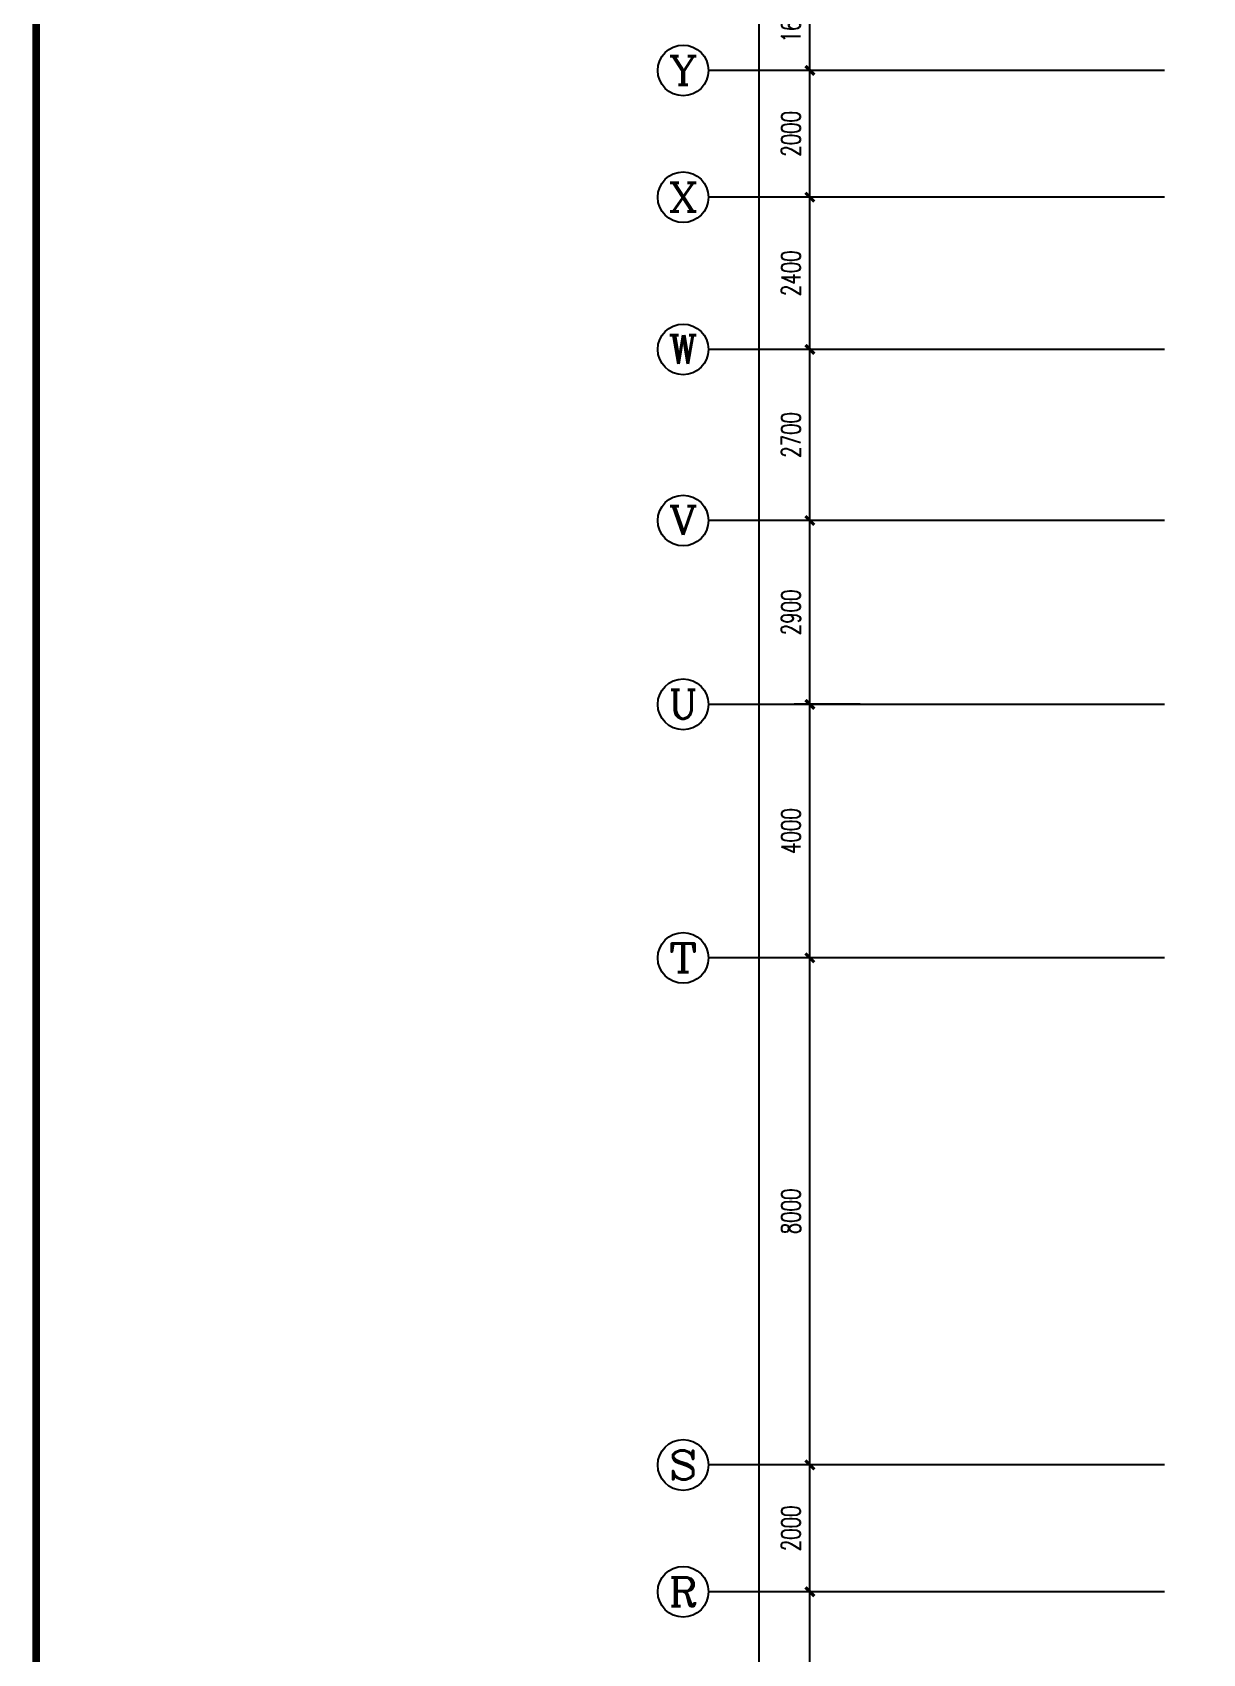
# Model space of a CAD drawing. Extents: x 190999 to 918899, y -200814 to 215286.
# Drawn here: x 667539 to 685999, y -2571 to 23004 of the extents above; entities that cross this region are included whole.
import ezdxf
from ezdxf.enums import TextEntityAlignment as Align

# ---------------------------------------------------------------- set-up
doc = ezdxf.new("R2010")
doc.units = 0
doc.header["$LTSCALE"] = 1000
doc.header["$MEASUREMENT"] = 0
doc.layers.get('Defpoints').update_dxf_attribs({"color": 1})
for name, color, linetype in [('AXIS', 3, 'Continuous'), ('AXIS_TEXT', 7, 'Continuous'), ('图框', 189, 'Continuous')]:
    doc.layers.add(name, color=color, linetype=linetype)
doc.styles.add('_TCH_AXIS', font='COMPLEX', dxfattribs={"bigfont": 'GBCBIG'})
doc.styles.add('COMPLEX', font='COMPLEX')
doc.styles.add('DIM_FONT', font='SIMPLEX', dxfattribs={"width": 0.7, "bigfont": 'GBCBIG'})
doc.dimstyles.new('DIMN', dxfattribs={"dimtxt": 300, "dimasz": 100, "dimexe": 250, "dimexo": 300, "dimgap": 150, "dimtad": 1, "dimdec": 0, "dimzin": 0, "dimdsep": 46, "dimtxsty": 'DIM_FONT', "dimblk": 'ARCHTICK', "dimcen": 0.09, "dimclrt": 7, "dimazin": 2, "dimtfac": 1, "dimtdec": 0, "dimtix": 1, "dimtmove": 2, "dimatfit": 3, "dimfxl": 0, "dimtolj": 1, "dimtzin": 0, "dimarcsym": 0})

# ---------------------------------------------------------------- blocks, each defined once
blk = doc.blocks.new('TJAD_TK_A0')
at = {"layer": '图框', "const_width": 1.2}
blk.add_lwpolyline([(2152, -431.7), (2152, 389.3), (998, 389.3), (998, -431.7)], close=True, dxfattribs=at)
blk = doc.blocks.new('_ArchTick')
at = {"const_width": 0.5}
blk.add_lwpolyline([(-0.7, -0.7), (0.7, 0.7)], dxfattribs=at)
blk = doc.blocks.new('*D681')
at = {"layer": 'AXIS', "color": 0, "lineweight": -2}
for p, q in [((680599, -1596), (679554, -1596)), ((679804, -5596), (679804, -1596)), ((680599, -5596), (679554, -5596))]:
    blk.add_line(p, q, dxfattribs=at)
at = {"layer": 'Defpoints', "color": 0}
for p in [(679804, -1596), (680899, -1596), (680899, -5596)]:
    blk.add_point(p, dxfattribs=at)
at = {"layer": 'AXIS', "color": 0, "lineweight": -2, "xscale": 100, "yscale": 100, "zscale": 100}
for p, rotation in [((679804, -1596), 90), ((679804, -5596), 270)]:
    blk.add_blockref('_ArchTick', p, dxfattribs=dict(at, rotation=rotation))
at = {"layer": 'AXIS', "color": 7, "insert": (679504, -3596), "char_height": 300, "attachment_point": 5, "rotation": 90, "style": 'DIM_FONT'}
blk.add_mtext('\\A1;4000', dxfattribs=at)
blk = doc.blocks.new('*D682')
at = {"layer": 'AXIS', "color": 0, "lineweight": -2}
for p, q in [((680599, 404), (679554, 404)), ((679804, -1596), (679804, 404)), ((680599, -1596), (679554, -1596))]:
    blk.add_line(p, q, dxfattribs=at)
at = {"layer": 'Defpoints', "color": 0}
for p in [(679804, 404), (680899, 404), (680899, -1596)]:
    blk.add_point(p, dxfattribs=at)
at = {"layer": 'AXIS', "color": 0, "lineweight": -2, "xscale": 100, "yscale": 100, "zscale": 100}
for p, rotation in [((679804, 404), 90), ((679804, -1596), 270)]:
    blk.add_blockref('_ArchTick', p, dxfattribs=dict(at, rotation=rotation))
at = {"layer": 'AXIS', "color": 7, "insert": (679504, -596), "char_height": 300, "attachment_point": 5, "rotation": 90, "style": 'DIM_FONT'}
blk.add_mtext('\\A1;2000', dxfattribs=at)
blk = doc.blocks.new('*D683')
at = {"layer": 'AXIS', "color": 0, "lineweight": -2}
for p, q in [((680599, 8404), (679554, 8404)), ((679804, 404), (679804, 8404)), ((680599, 404), (679554, 404))]:
    blk.add_line(p, q, dxfattribs=at)
at = {"layer": 'Defpoints', "color": 0}
for p in [(679804, 8404), (680899, 8404), (680899, 404)]:
    blk.add_point(p, dxfattribs=at)
at = {"layer": 'AXIS', "color": 0, "lineweight": -2, "xscale": 100, "yscale": 100, "zscale": 100}
for p, rotation in [((679804, 8404), 90), ((679804, 404), 270)]:
    blk.add_blockref('_ArchTick', p, dxfattribs=dict(at, rotation=rotation))
at = {"layer": 'AXIS', "color": 7, "insert": (679504, 4404), "char_height": 300, "attachment_point": 5, "rotation": 90, "style": 'DIM_FONT'}
blk.add_mtext('\\A1;8000', dxfattribs=at)
blk = doc.blocks.new('*D684')
at = {"layer": 'AXIS', "color": 0, "lineweight": -2}
for p, q in [((680599, 12404), (679554, 12404)), ((679804, 8404), (679804, 12404)), ((680599, 8404), (679554, 8404))]:
    blk.add_line(p, q, dxfattribs=at)
at = {"layer": 'Defpoints', "color": 0}
for p in [(679804, 12404), (680899, 12404), (680899, 8404)]:
    blk.add_point(p, dxfattribs=at)
at = {"layer": 'AXIS', "color": 0, "lineweight": -2, "xscale": 100, "yscale": 100, "zscale": 100}
for p, rotation in [((679804, 12404), 90), ((679804, 8404), 270)]:
    blk.add_blockref('_ArchTick', p, dxfattribs=dict(at, rotation=rotation))
at = {"layer": 'AXIS', "color": 7, "insert": (679504, 10404), "char_height": 300, "attachment_point": 5, "rotation": 90, "style": 'DIM_FONT'}
blk.add_mtext('\\A1;4000', dxfattribs=at)
blk = doc.blocks.new('*D685')
at = {"layer": 'AXIS', "color": 0, "lineweight": -2}
for p, q in [((680599, 15304), (679554, 15304)), ((679804, 12404), (679804, 15304)), ((680599, 12404), (679554, 12404))]:
    blk.add_line(p, q, dxfattribs=at)
at = {"layer": 'Defpoints', "color": 0}
for p in [(679804, 15304), (680899, 15304), (680899, 12404)]:
    blk.add_point(p, dxfattribs=at)
at = {"layer": 'AXIS', "color": 0, "lineweight": -2, "xscale": 100, "yscale": 100, "zscale": 100}
for p, rotation in [((679804, 15304), 90), ((679804, 12404), 270)]:
    blk.add_blockref('_ArchTick', p, dxfattribs=dict(at, rotation=rotation))
at = {"layer": 'AXIS', "color": 7, "insert": (679504, 13854), "char_height": 300, "attachment_point": 5, "rotation": 90, "style": 'DIM_FONT'}
blk.add_mtext('\\A1;2900', dxfattribs=at)
blk = doc.blocks.new('*D686')
at = {"layer": 'AXIS', "color": 0, "lineweight": -2}
for p, q in [((680599, 18004), (679554, 18004)), ((679804, 15304), (679804, 18004)), ((680599, 15304), (679554, 15304))]:
    blk.add_line(p, q, dxfattribs=at)
at = {"layer": 'Defpoints', "color": 0}
for p in [(679804, 18004), (680899, 18004), (680899, 15304)]:
    blk.add_point(p, dxfattribs=at)
at = {"layer": 'AXIS', "color": 0, "lineweight": -2, "xscale": 100, "yscale": 100, "zscale": 100}
for p, rotation in [((679804, 18004), 90), ((679804, 15304), 270)]:
    blk.add_blockref('_ArchTick', p, dxfattribs=dict(at, rotation=rotation))
at = {"layer": 'AXIS', "color": 7, "insert": (679504, 16654), "char_height": 300, "attachment_point": 5, "rotation": 90, "style": 'DIM_FONT'}
blk.add_mtext('\\A1;2700', dxfattribs=at)
blk = doc.blocks.new('*D687')
at = {"layer": 'AXIS', "color": 0, "lineweight": -2}
for p, q in [((680599, 20404), (679554, 20404)), ((679804, 18004), (679804, 20404)), ((680599, 18004), (679554, 18004))]:
    blk.add_line(p, q, dxfattribs=at)
at = {"layer": 'Defpoints', "color": 0}
for p in [(679804, 20404), (680899, 20404), (680899, 18004)]:
    blk.add_point(p, dxfattribs=at)
at = {"layer": 'AXIS', "color": 0, "lineweight": -2, "xscale": 100, "yscale": 100, "zscale": 100}
for p, rotation in [((679804, 20404), 90), ((679804, 18004), 270)]:
    blk.add_blockref('_ArchTick', p, dxfattribs=dict(at, rotation=rotation))
at = {"layer": 'AXIS', "color": 7, "insert": (679504, 19204), "char_height": 300, "attachment_point": 5, "rotation": 90, "style": 'DIM_FONT'}
blk.add_mtext('\\A1;2400', dxfattribs=at)
blk = doc.blocks.new('*D688')
at = {"layer": 'AXIS', "color": 0, "lineweight": -2}
for p, q in [((680599, 22404), (679554, 22404)), ((679804, 20404), (679804, 22404)), ((680599, 20404), (679554, 20404))]:
    blk.add_line(p, q, dxfattribs=at)
at = {"layer": 'Defpoints', "color": 0}
for p in [(679804, 22404), (680899, 22404), (680899, 20404)]:
    blk.add_point(p, dxfattribs=at)
at = {"layer": 'AXIS', "color": 0, "lineweight": -2, "xscale": 100, "yscale": 100, "zscale": 100}
for p, rotation in [((679804, 22404), 90), ((679804, 20404), 270)]:
    blk.add_blockref('_ArchTick', p, dxfattribs=dict(at, rotation=rotation))
at = {"layer": 'AXIS', "color": 7, "insert": (679504, 21404), "char_height": 300, "attachment_point": 5, "rotation": 90, "style": 'DIM_FONT'}
blk.add_mtext('\\A1;2000', dxfattribs=at)
blk = doc.blocks.new('*D689')
at = {"layer": 'AXIS', "color": 0, "lineweight": -2}
for p, q in [((680599, 24004), (679554, 24004)), ((679804, 22404), (679804, 24004)), ((680599, 22404), (679554, 22404))]:
    blk.add_line(p, q, dxfattribs=at)
at = {"layer": 'Defpoints', "color": 0}
for p in [(679804, 24004), (680899, 24004), (680899, 22404)]:
    blk.add_point(p, dxfattribs=at)
at = {"layer": 'AXIS', "color": 0, "lineweight": -2, "xscale": 100, "yscale": 100, "zscale": 100}
for p, rotation in [((679804, 24004), 90), ((679804, 22404), 270)]:
    blk.add_blockref('_ArchTick', p, dxfattribs=dict(at, rotation=rotation))
at = {"layer": 'AXIS', "color": 7, "insert": (679504, 23204), "char_height": 300, "attachment_point": 5, "rotation": 90, "style": 'DIM_FONT'}
blk.add_mtext('\\A1;1600', dxfattribs=at)
blk = doc.blocks.new('*D692')
at = {"layer": 'AXIS', "color": 0, "lineweight": -2}
for p, q in [((680599, 26404), (678754, 26404)), ((679004, -61596), (679004, 26404)), ((680599, -61596), (678754, -61596))]:
    blk.add_line(p, q, dxfattribs=at)
at = {"layer": 'Defpoints', "color": 0}
for p in [(679004, 26404), (680899, 26404), (680899, -61596)]:
    blk.add_point(p, dxfattribs=at)
at = {"layer": 'AXIS', "color": 0, "lineweight": -2, "xscale": 100, "yscale": 100, "zscale": 100}
for p, rotation in [((679004, 26404), 90), ((679004, -61596), 270)]:
    blk.add_blockref('_ArchTick', p, dxfattribs=dict(at, rotation=rotation))
at = {"layer": 'AXIS', "color": 7, "insert": (678704, -17596), "char_height": 300, "attachment_point": 5, "rotation": 90, "style": 'DIM_FONT'}
blk.add_mtext('\\A1;88000', dxfattribs=at)
blk = doc.blocks.new('_AXISO')
blk.add_circle((0, 0), 0.5)
at = {"layer": 'AXIS_TEXT', "style": 'COMPLEX', "width": 1.041667}
blk.add_attdef('A', text='', height=0.56, dxfattribs=at).set_placement((-0.25, -0.28), (0.25, -0.28), align=Align.FIT)

msp = doc.modelspace()

# ---------------------------------------------------------------- linework, layer by layer
at = {"layer": 'AXIS'}
for p, q in [((685398.5, 22403.7), (678204.1, 22403.7)), ((685398.5, 20403.7), (678204.1, 20403.7)), ((685398.5, 18003.7), (678204.1, 18003.7)), ((685398.5, 15303.7), (678204.1, 15303.7)), ((685398.5, 12403.7), (678204.1, 12403.7)), ((685398.5, 8403.7), (678204.1, 8403.7)), ((685398.5, 403.7), (678204.1, 403.7)), ((685398.5, -1596.3), (678204.1, -1596.3))]:
    msp.add_line(p, q, dxfattribs=at)

# ---------------------------------------------------------------- block references
ref = msp.add_blockref('_AXISO', (677804.1, 22403.7), dxfattribs=dict(at, xscale=800, yscale=800, zscale=800))
ref.add_attrib('A', 'Y', dxfattribs={"layer": 'AXIS_TEXT', "height": 452.5, "style": '_TCH_AXIS', "width": 1.105263}).set_placement((677577.8, 22177.4), (678030.4, 22177.4), align=Align.FIT)
ref = msp.add_blockref('_AXISO', (677804.1, 20403.7), dxfattribs=dict(at, xscale=800, yscale=800, zscale=800))
ref.add_attrib('A', 'X', dxfattribs={"layer": 'AXIS_TEXT', "height": 452.5, "style": '_TCH_AXIS', "width": 1.166667}).set_placement((677577.8, 20177.4), (678030.4, 20177.4), align=Align.FIT)
ref = msp.add_blockref('_AXISO', (677804.1, 18003.7), dxfattribs=dict(at, xscale=800, yscale=800, zscale=800))
ref.add_attrib('A', 'W', dxfattribs={"layer": 'AXIS_TEXT', "height": 452.5, "style": '_TCH_AXIS', "width": 0.954545}).set_placement((677577.8, 17777.4), (678030.4, 17777.4), align=Align.FIT)
ref = msp.add_blockref('_AXISO', (677804.1, 15303.7), dxfattribs=dict(at, xscale=800, yscale=800, zscale=800))
ref.add_attrib('A', 'V', dxfattribs={"layer": 'AXIS_TEXT', "height": 452.5, "style": '_TCH_AXIS', "width": 1.166667}).set_placement((677577.8, 15077.4), (678030.4, 15077.4), align=Align.FIT)
ref = msp.add_blockref('_AXISO', (677804.1, 12403.7), dxfattribs=dict(at, xscale=800, yscale=800, zscale=800))
ref.add_attrib('A', 'U', dxfattribs={"layer": 'AXIS_TEXT', "height": 452.5, "style": '_TCH_AXIS', "width": 1.05}).set_placement((677577.8, 12177.4), (678030.4, 12177.4), align=Align.FIT)
ref = msp.add_blockref('_AXISO', (677804.1, 8403.7), dxfattribs=dict(at, xscale=800, yscale=800, zscale=800))
ref.add_attrib('A', 'T', dxfattribs={"layer": 'AXIS_TEXT', "height": 452.5, "style": '_TCH_AXIS', "width": 1.4}).set_placement((677577.8, 8177.4), (678030.4, 8177.4), align=Align.FIT)
ref = msp.add_blockref('_AXISO', (677804.1, 403.7), dxfattribs=dict(at, xscale=800, yscale=800, zscale=800))
ref.add_attrib('A', 'S', dxfattribs={"layer": 'AXIS_TEXT', "height": 452.5, "style": '_TCH_AXIS', "width": 1.5}).set_placement((677577.8, 177.4), (678030.4, 177.4), align=Align.FIT)
ref = msp.add_blockref('_AXISO', (677804.1, -1596.3), dxfattribs=dict(at, xscale=800, yscale=800, zscale=800))
ref.add_attrib('A', 'R', dxfattribs={"layer": 'AXIS_TEXT', "height": 452.5, "style": '_TCH_AXIS', "width": 1.166667}).set_placement((677577.8, -1822.6), (678030.4, -1822.6), align=Align.FIT)
at = {"layer": '图框', "xscale": 100, "yscale": 100, "zscale": 100, "rotation": 270}
msp.add_blockref('TJAD_TK_A0', (710768.8, 134286.5), dxfattribs=at)

# ---------------------------------------------------------------- dimensions: what is measured, and where the dimension line sits
at = {"layer": 'AXIS'}
for p1, p2, distance, picture, middle in [((680898.5, -61596.3), (680898.5, 26403.7), 1894.4, '*D692', (678704.1, -17596.3)), ((680898.5, 22403.7), (680898.5, 24003.7), 1094.4, '*D689', (679504.1, 23203.7)), ((680898.5, 20403.7), (680898.5, 22403.7), 1094.4, '*D688', (679504.1, 21403.7)), ((680898.5, 18003.7), (680898.5, 20403.7), 1094.4, '*D687', (679504.1, 19203.7)), ((680898.5, 15303.7), (680898.5, 18003.7), 1094.4, '*D686', (679504.1, 16653.7)), ((680898.5, 12403.7), (680898.5, 15303.7), 1094.4, '*D685', (679504.1, 13853.7)), ((680898.5, 8403.7), (680898.5, 12403.7), 1094.4, '*D684', (679504.1, 10403.7)), ((680898.5, 403.7), (680898.5, 8403.7), 1094.4, '*D683', (679504.1, 4403.7)), ((680898.5, -1596.3), (680898.5, 403.7), 1094.4, '*D682', (679504.1, -596.3)), ((680898.5, -5596.3), (680898.5, -1596.3), 1094.4, '*D681', (679504.1, -3596.3))]:
    dim = msp.add_aligned_dim(p1=p1, p2=p2, distance=distance, dimstyle='DIMN', dxfattribs=at)
    dim.commit()
    dim.dimension.update_dxf_attribs({"geometry": picture, "text_midpoint": middle})

doc.saveas('drawing.dxf')
